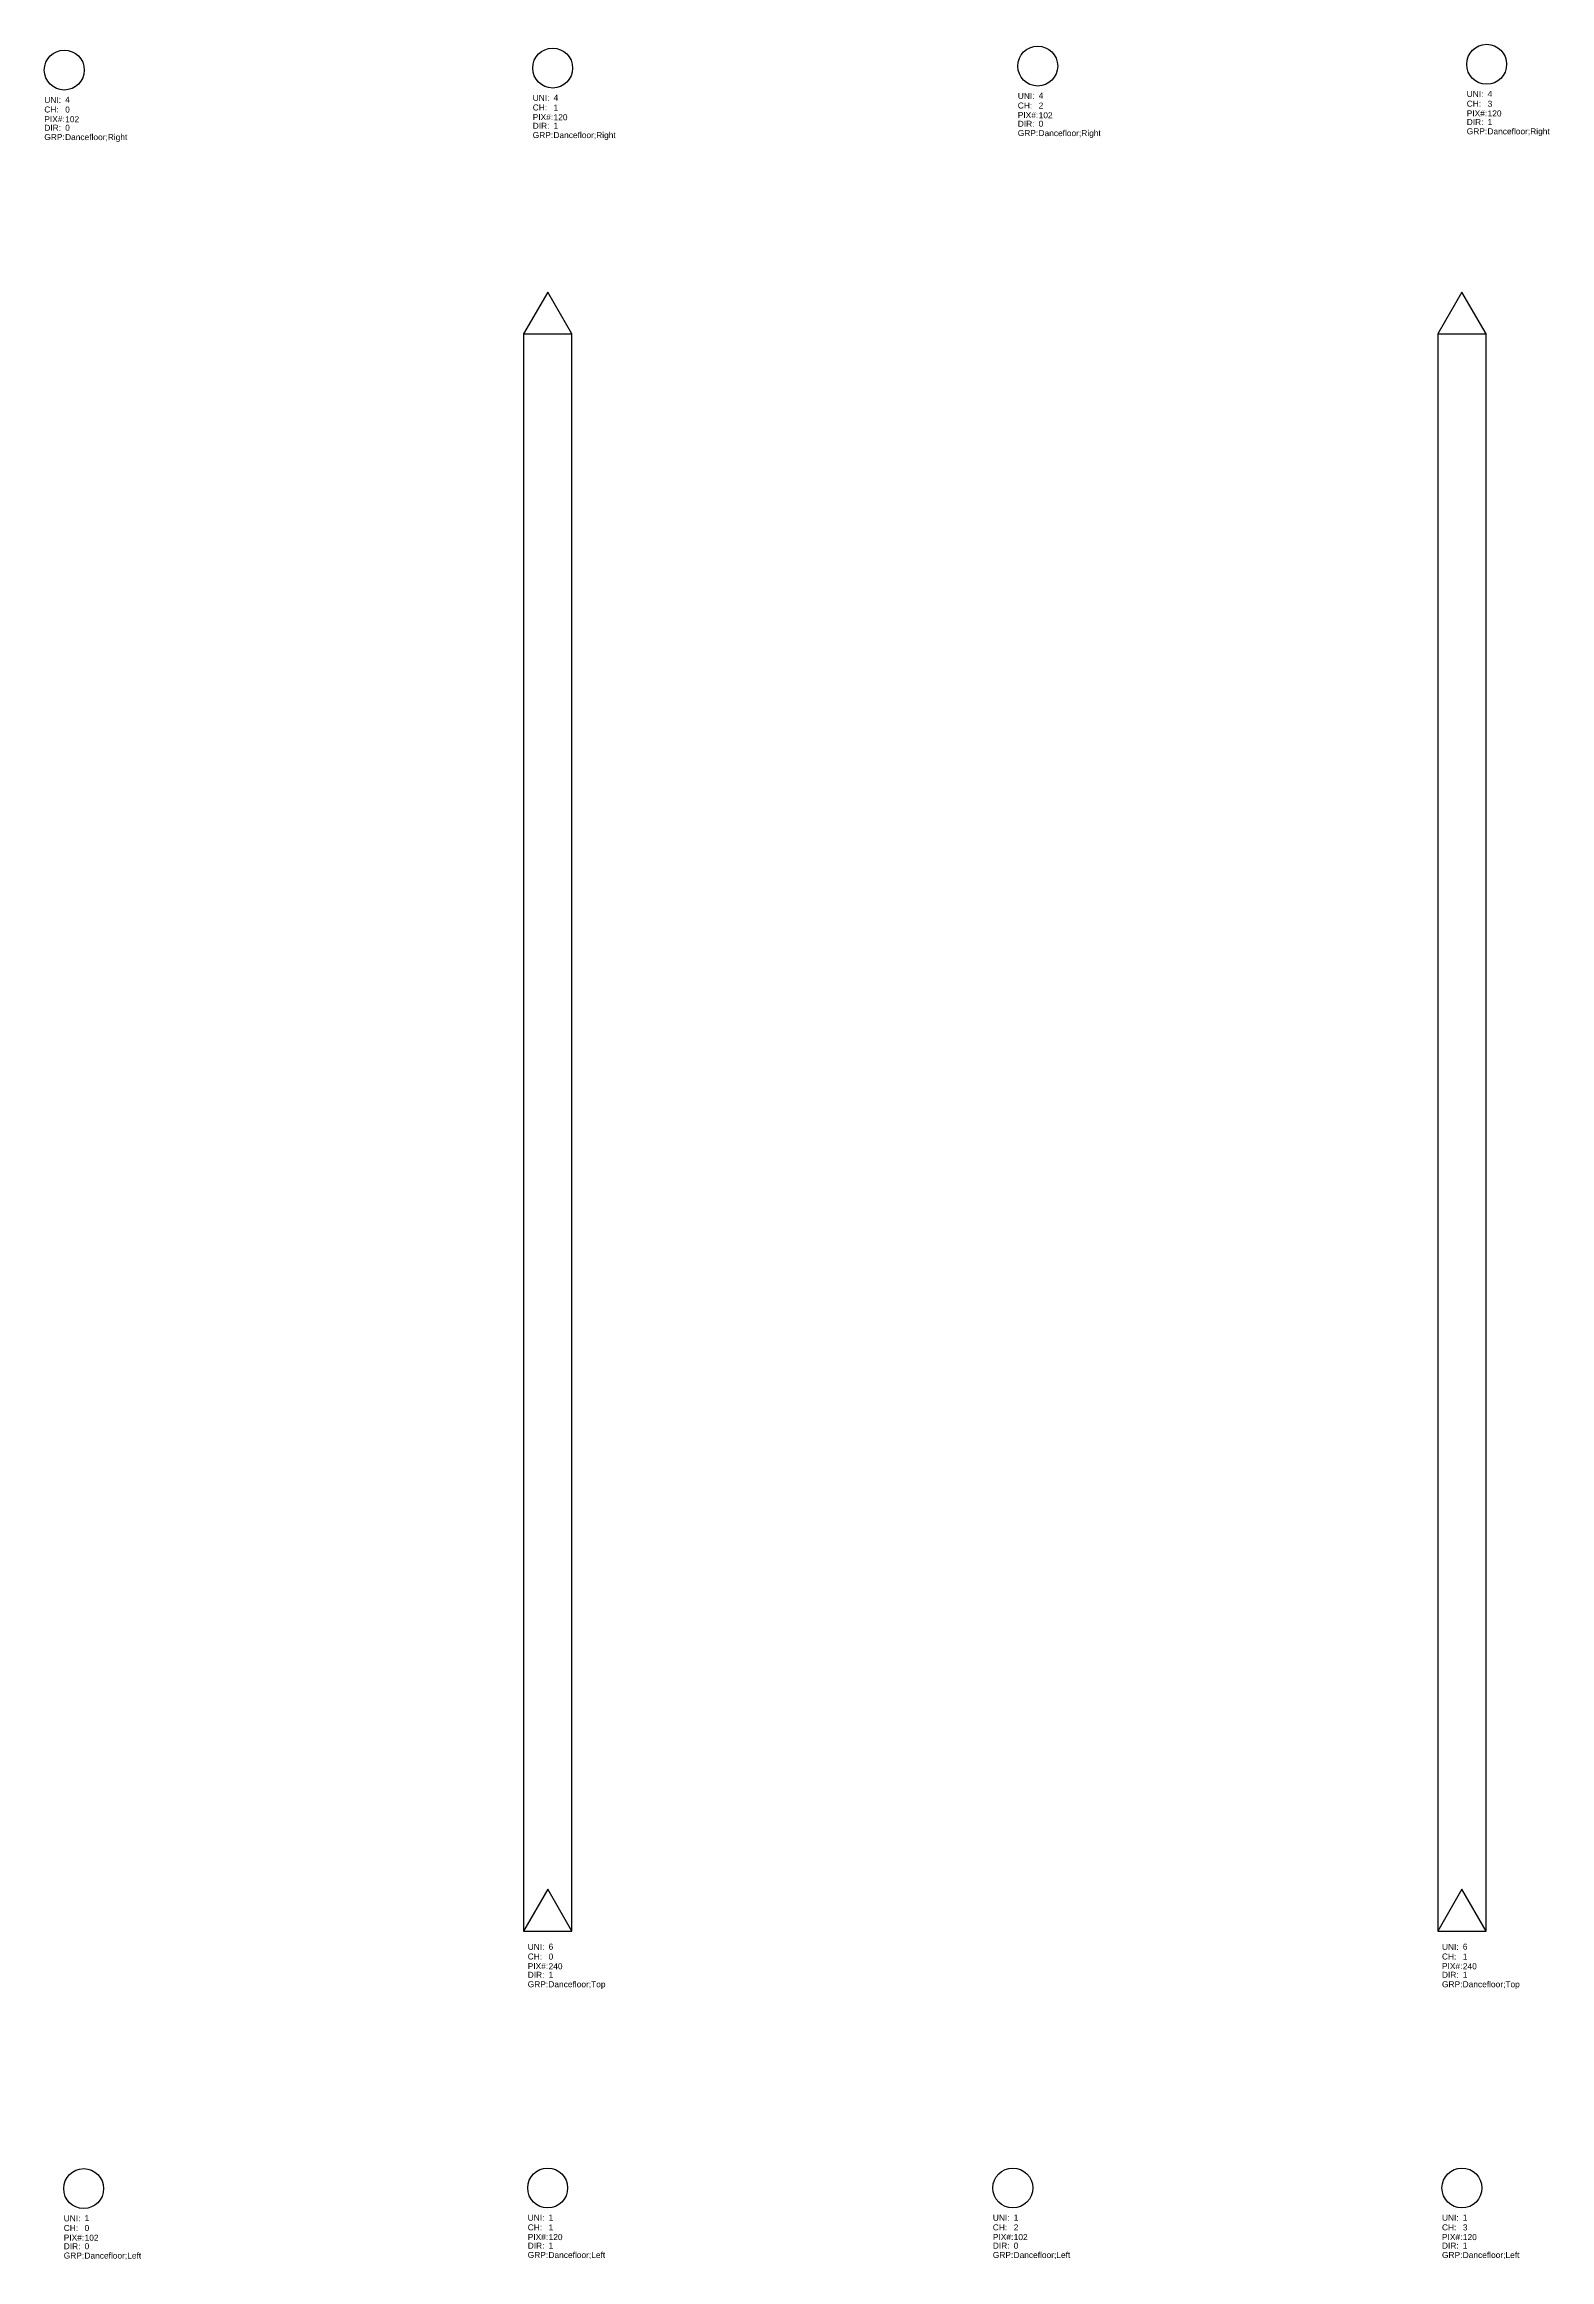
# Model space of a CAD drawing. Header units: millimetres. Extents: x -61 to 30318, y -152 to 16742.
# Drawn here: x 11096 to 14867, y 6634 to 12183 of the extents above; entities that cross this region are included whole.
import ezdxf

# ---------------------------------------------------------------- set-up
doc = ezdxf.new("R2010")
doc.units = ezdxf.units.MM
doc.layers.get('0').update_dxf_attribs({"color": 140})
doc.styles.get("Standard").update_dxf_attribs({"font": 'arial.ttf'})

# ---------------------------------------------------------------- blocks, each defined once
blk = doc.blocks.new('LEDVertical')
at = {"color": 0, "linetype": 'ByBlock', "lineweight": -2}
blk.add_circle((0, 0), 50, dxfattribs=at)
for s, p in [('CH:', (-50, -106.2)), ('UNI:', (-50, -82.1)), ('GRP:', (-50, -175.2)), ('PIX#:', (-50, -130.3)), ('DIR:', (-50, -152))]:
    blk.add_text(s, height=15, dxfattribs=at).set_placement(p)
for tag, p in [('CHANNEL', (2.3, -106.4)), ('UNIVERSE', (2.3, -81.5)), ('PIXELCOUNT', (2.3, -130.6))]:
    blk.add_attdef(tag, p, '', height=15, dxfattribs=at)
at = {"color": 0}
for tag, p in [('GROUPS', (1.9, -175.4)), ('DIRECTION', (2.3, -151.9))]:
    blk.add_attdef(tag, p, '', height=15, dxfattribs=at)
blk = doc.blocks.new('LEDHorizontal')
at = {"color": 0, "linetype": 'ByBlock', "lineweight": -2}
for p, q in [((-60.6, 3965), (-60.6, -35)), ((60.6, -35), (60.6, 3965))]:
    blk.add_line(p, q, dxfattribs=at)
for points in [[(0, 4070), (-60.6, 3965), (60.6, 3965)], [(0, 70), (-60.6, -35), (60.6, -35)]]:
    blk.add_lwpolyline(points, close=True, dxfattribs=at)
for s, p in [('CH:', (-50, -106.2)), ('UNI:', (-50, -82.1)), ('GRP:', (-50, -175.7)), ('PIX#:', (-50, -130.3)), ('DIR:', (-50, -152))]:
    blk.add_text(s, height=15, dxfattribs=at).set_placement(p)
for tag, p in [('CHANNEL', (2.3, -106.4)), ('UNIVERSE', (2.3, -81.5)), ('PIXELCOUNT', (2.3, -130.6))]:
    blk.add_attdef(tag, p, '', height=15, dxfattribs=at)
at = {"color": 0}
for tag, p in [('GROUPS', (1.7, -175.7, -2100)), ('DIRECTION', (2.3, -151.9))]:
    blk.add_attdef(tag, p, '', height=15, dxfattribs=at)

msp = doc.modelspace()

# ---------------------------------------------------------------- block references
for name, p, values in [('LEDVertical', (11146.4, 12118.4), {'UNIVERSE': '4', 'CHANNEL': '0', 'PIXELCOUNT': '102', 'DIRECTION': '0', 'GROUPS': 'Dancefloor;Right'}), ('LEDVertical', (12369.7, 12123.4), {'UNIVERSE': '4', 'CHANNEL': '1', 'PIXELCOUNT': '120', 'DIRECTION': '1', 'GROUPS': 'Dancefloor;Right'}), ('LEDVertical', (13584.7, 12128.4), {'UNIVERSE': '4', 'CHANNEL': '2', 'PIXELCOUNT': '102', 'DIRECTION': '0', 'GROUPS': 'Dancefloor;Right'}), ('LEDVertical', (14709.2, 12132.9), {'UNIVERSE': '4', 'CHANNEL': '3', 'PIXELCOUNT': '120', 'DIRECTION': '1', 'GROUPS': 'Dancefloor;Right'}), ('LEDHorizontal', (12357.2, 7492.5, 2100), {'UNIVERSE': '6', 'CHANNEL': '0', 'PIXELCOUNT': '240', 'DIRECTION': '1', 'GROUPS': 'Dancefloor;Top'}), ('LEDHorizontal', (14647.2, 7492.5, 2100), {'UNIVERSE': '6', 'CHANNEL': '1', 'PIXELCOUNT': '240', 'DIRECTION': '1', 'GROUPS': 'Dancefloor;Top'}), ('LEDVertical', (11195, 6812.6), {'UNIVERSE': '1', 'CHANNEL': '0', 'PIXELCOUNT': '102', 'DIRECTION': '0', 'GROUPS': 'Dancefloor;Left'}), ('LEDVertical', (12357.2, 6814.1), {'UNIVERSE': '1', 'CHANNEL': '1', 'PIXELCOUNT': '120', 'DIRECTION': '1', 'GROUPS': 'Dancefloor;Left'}), ('LEDVertical', (13522.2, 6814.1), {'UNIVERSE': '1', 'CHANNEL': '2', 'PIXELCOUNT': '102', 'DIRECTION': '0', 'GROUPS': 'Dancefloor;Left'}), ('LEDVertical', (14647.2, 6814.1), {'UNIVERSE': '1', 'CHANNEL': '3', 'PIXELCOUNT': '120', 'DIRECTION': '1', 'GROUPS': 'Dancefloor;Left'})]:
    msp.add_blockref(name, p).add_auto_attribs(values)

doc.saveas('drawing.dxf')
